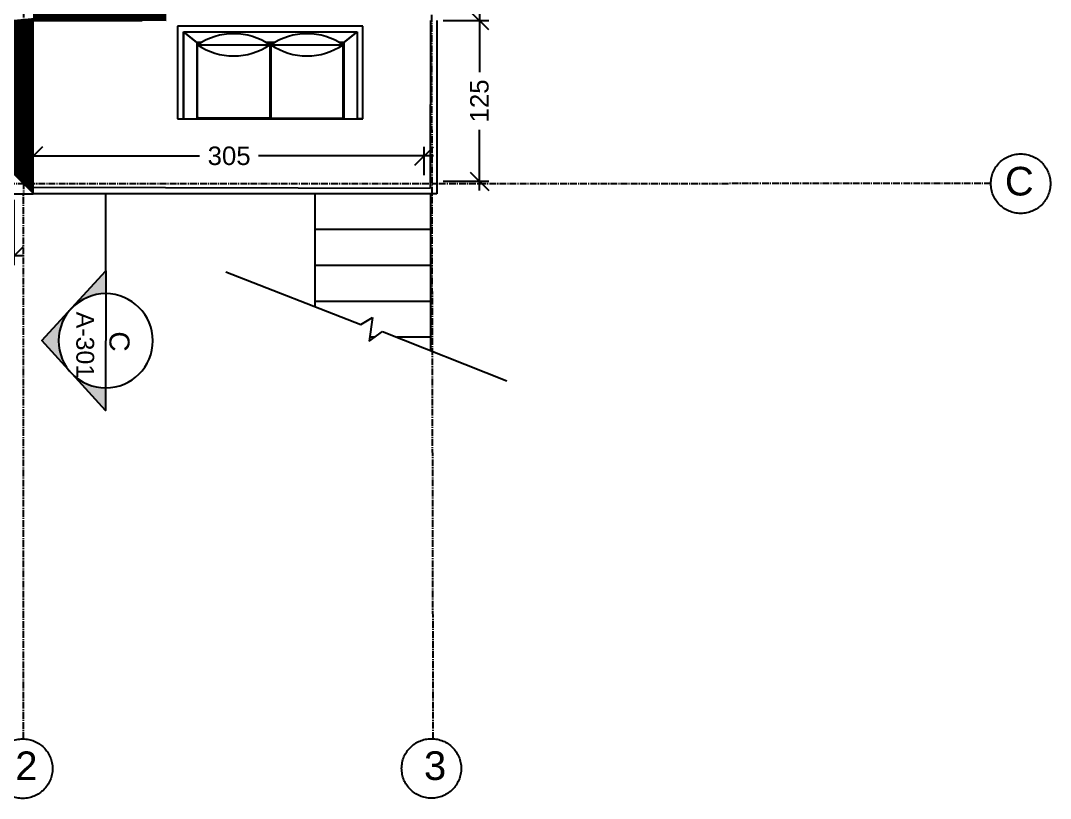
# Model space of a CAD drawing. Header units: inches. Extents: x 1683361338 to 1683364737, y 2652218797 to 2652228464.
# Drawn here: x 1683363934 to 1683364737, y 2652222551 to 2652223157 of the extents above; entities that cross this region are included whole.
import ezdxf

# ---------------------------------------------------------------- set-up
doc = ezdxf.new("R2010")
doc.units = ezdxf.units.IN
doc.header["$MEASUREMENT"] = 0
doc.linetypes.add('CENTER2', pattern=[1.125, 0.75, -0.125, 0.125, -0.125])
doc.linetypes.add('HIDDEN', pattern=[0.375, 0.25, -0.125])
doc.layers.get('DEFPOINTS').update_dxf_attribs({"color": 210})
for name, color, linetype in [('A-ANNO-DIMS', 1, 'Continuous'), ('A-ANNO-SYMB', 3, 'Continuous'), ('A-FLOR-OVHD', 3, 'HIDDEN'), ('A-FURN', 5, 'Continuous'), ('A-WALL-FULL-EXTR', 7, 'Continuous'), ('G-ANNO-NPLT', 210, 'Continuous'), ('PROIETTATO', 2, 'Continuous'), ('scale prospetto', 122, 'Continuous')]:
    doc.layers.add(name, color=color, linetype=linetype)
doc.styles.add('ARIAL', font='Arial.ttf')
doc.styles.get("Standard").update_dxf_attribs({"font": 'Arial.ttf'})
doc.dimstyles.new('TICK_36', dxfattribs={"dimtxt": 3.6, "dimasz": 3.6, "dimexe": 1.8, "dimexo": 1.2, "dimgap": 1.8, "dimtad": 0, "dimdec": 0, "dimzin": 0, "dimdsep": 46, "dimtxsty": 'ARIAL', "dimblk": 'OBLIQUE', "dimcen": 1.8, "dimdle": 1.8, "dimclrd": 256, "dimclrt": 256, "dimadec": 0, "dimazin": 0, "dimtfac": 1, "dimtdec": 0, "dimtmove": 1, "dimatfit": 3, "dimldrblk": 'OPEN90', "dimfxl": 1, "dimtfill": 1, "dimtolj": 1, "dimtzin": 0, "dimarcsym": 0})
pattern_1 = [(45, (821.122209072113, 3.615878105163574), (-2.474873734152916, 2.474873734152916), [])]

# ---------------------------------------------------------------- blocks, each defined once
blk = doc.blocks.new('_Oblique')
at = {"color": 0, "linetype": 'ByBlock', "lineweight": -2}
blk.add_line((-0.5, -0.5), (0.5, 0.5), dxfattribs=at)
blk = doc.blocks.new('*D135')
at = {"layer": 'A-ANNO-DIMS', "color": 0, "lineweight": -2, "ltscale": 5, "transparency": 16777216}
for p, q in [((1683363623.569101, 2652223017.449178), (1683363623.569101, 2652222966.478724)), ((1683363928.569102, 2652223017.449178), (1683363928.569102, 2652222966.478724))]:
    blk.add_line(p, q, dxfattribs=at)
at = {"layer": 'A-ANNO-DIMS', "lineweight": -2, "ltscale": 5, "transparency": 16777216}
for p, q in [((1683363616.369101, 2652222973.678724), (1683363753.05464, 2652222973.678724)), ((1683363935.769102, 2652222973.678724), (1683363799.083562, 2652222973.678724))]:
    blk.add_line(p, q, dxfattribs=at)
at = {"layer": 'DEFPOINTS', "color": 0, "ltscale": 5, "transparency": 16777216}
for p in [(1683363623.569101, 2652223022.249178), (1683363928.569102, 2652223022.249178), (1683363928.569102, 2652222973.678724)]:
    blk.add_point(p, dxfattribs=at)
at = {"layer": 'A-ANNO-DIMS', "lineweight": -2, "ltscale": 5, "transparency": 16777216, "xscale": 14.4, "yscale": 14.4, "zscale": 14.4, "rotation": 180}
blk.add_blockref('_Oblique', (1683363623.569101, 2652222973.678724), dxfattribs=at)
at = {"layer": 'A-ANNO-DIMS', "lineweight": -2, "ltscale": 5, "transparency": 16777216, "xscale": 14.4, "yscale": 14.4, "zscale": 14.4}
blk.add_blockref('_Oblique', (1683363928.569102, 2652222973.678724), dxfattribs=at)
at = {"layer": 'A-ANNO-DIMS', "lineweight": 25, "ltscale": 5, "transparency": 16777216, "insert": (1683363776.069101, 2652222973.678724), "char_height": 14.4, "attachment_point": 5, "style": 'ARIAL', "bg_fill": 3, "box_fill_scale": 1.25, "bg_fill_color": 256, "bg_fill_true_color": 13158600, "bg_fill_transparency": 0}
blk.add_mtext('\\A1;305', dxfattribs=at)
blk = doc.blocks.new('_Open90')
at = {"color": 0, "linetype": 'ByBlock', "lineweight": -2}
for p, q in [((0, 0), (-1, 0)), ((-0.5, 0.5), (0, 0)), ((0, 0), (-0.5, -0.5))]:
    blk.add_line(p, q, dxfattribs=at)
blk = doc.blocks.new('*D136')
at = {"layer": 'A-ANNO-DIMS', "lineweight": -2, "ltscale": 5, "transparency": 16777216}
for p, q in [((1683364291.736423, 2652223164.449179), (1683364291.736423, 2652223116.999563)), ((1683364291.736423, 2652223024.699743), (1683364291.736423, 2652223072.149359))]:
    blk.add_line(p, q, dxfattribs=at)
at = {"layer": 'A-ANNO-DIMS', "color": 0, "lineweight": -2, "ltscale": 5, "transparency": 16777216}
for p, q in [((1683364263.369099, 2652223157.249179), (1683364298.936423, 2652223157.249179)), ((1683364263.369099, 2652223031.899743), (1683364298.936423, 2652223031.899743))]:
    blk.add_line(p, q, dxfattribs=at)
at = {"layer": 'DEFPOINTS', "color": 0, "ltscale": 5, "transparency": 16777216}
for p in [(1683364258.569099, 2652223157.249179), (1683364258.569099, 2652223031.899743), (1683364291.736423, 2652223031.899743)]:
    blk.add_point(p, dxfattribs=at)
at = {"layer": 'A-ANNO-DIMS', "lineweight": -2, "ltscale": 5, "transparency": 16777216, "xscale": 14.4, "yscale": 14.4, "zscale": 14.4}
for p, rotation in [((1683364291.736423, 2652223157.249179), 90), ((1683364291.736423, 2652223031.899743), 270)]:
    blk.add_blockref('_Oblique', p, dxfattribs=dict(at, rotation=rotation))
at = {"layer": 'A-ANNO-DIMS', "lineweight": 25, "ltscale": 5, "transparency": 16777216, "insert": (1683364291.736422, 2652223094.574461), "char_height": 14.4, "attachment_point": 5, "rotation": 90, "style": 'ARIAL', "bg_fill": 3, "box_fill_scale": 1.25, "bg_fill_color": 256, "bg_fill_true_color": 13158600, "bg_fill_transparency": 0}
blk.add_mtext('\\A1;125', dxfattribs=at)
blk = doc.blocks.new('*D159')
at = {"layer": 'A-ANNO-DIMS', "color": 0, "lineweight": -2, "ltscale": 5, "transparency": 16777216}
for p, q in [((1683363943.63371, 2652223036.699744), (1683363943.63371, 2652223058.905448)), ((1683364248.569104, 2652223036.699744), (1683364248.569104, 2652223058.905448))]:
    blk.add_line(p, q, dxfattribs=at)
at = {"layer": 'A-ANNO-DIMS', "lineweight": -2, "ltscale": 5, "transparency": 16777216}
for p, q in [((1683363936.43371, 2652223051.705449), (1683364073.45166, 2652223051.705449)), ((1683364255.769104, 2652223051.705449), (1683364119.480582, 2652223051.705449))]:
    blk.add_line(p, q, dxfattribs=at)
at = {"layer": 'DEFPOINTS', "color": 0, "ltscale": 5, "transparency": 16777216}
for p in [(1683364248.569104, 2652223051.705449), (1683363943.63371, 2652223031.899744), (1683364248.569104, 2652223031.899744)]:
    blk.add_point(p, dxfattribs=at)
at = {"layer": 'A-ANNO-DIMS', "lineweight": -2, "ltscale": 5, "transparency": 16777216, "xscale": 14.4, "yscale": 14.4, "zscale": 14.4, "rotation": 180}
blk.add_blockref('_Oblique', (1683363943.63371, 2652223051.705449), dxfattribs=at)
at = {"layer": 'A-ANNO-DIMS', "lineweight": -2, "ltscale": 5, "transparency": 16777216, "xscale": 14.4, "yscale": 14.4, "zscale": 14.4}
blk.add_blockref('_Oblique', (1683364248.569104, 2652223051.705449), dxfattribs=at)
at = {"layer": 'A-ANNO-DIMS', "lineweight": 25, "ltscale": 5, "transparency": 16777216, "insert": (1683364096.466121, 2652223051.705449), "char_height": 14.4, "attachment_point": 5, "style": 'ARIAL', "bg_fill": 3, "box_fill_scale": 1.25, "bg_fill_color": 256, "bg_fill_true_color": 13158600, "bg_fill_transparency": 0}
blk.add_mtext('\\A1;305', dxfattribs=at)
blk = doc.blocks.new('Sezioni')
h = blk.add_hatch(color=256)
h.dxf.hatch_style = 1
h.paths.add_polyline_path([(52520.79515801464, 47455.14202418259), (52263.98735500657, 47220.85515659248), (52417.57514698891, 47220.85515659248, -0.2105225284432076)])
h.paths.add_polyline_path([(52735.0751469889, 47651.71450398232), (52520.79515801464, 47455.14202418259, -0.3883383269161856), (52949.35513596317, 47455.14202418259)])
h.paths.add_polyline_path([(52949.35513596317, 47455.14202418259, -0.2105225284432096), (53052.57514698891, 47220.85515659248), (53206.16293897123, 47220.85515659248)])
blk.add_lwpolyline([(52263.98735500657, 47220.85515659248), (53206.16293897123, 47220.85515659248), (52735.0751469889, 47651.71450398232)], close=True)
blk.add_circle((52735.07514698891, 47220.85515659248), 317.5)

msp = doc.modelspace()

# ---------------------------------------------------------------- hatches: boundary and pattern name
at = {"layer": 'G-ANNO-NPLT', "ltscale": 11}
h = msp.add_hatch(dxfattribs=at)
h.set_pattern_fill('ANSI31', color=256, scale=28)
h.set_pattern_definition(pattern_1)
h.paths.add_polyline_path([(1683364068.586209, 2652223622.249181), (1683363943.569102, 2652223622.249181), (1683363928.569102, 2652223622.249181), (1683363848.569102, 2652223622.249181), (1683363848.569102, 2652223607.147754), (1683363899.746269, 2652223607.147754), (1683363928.569102, 2652223607.147754), (1683363928.569102, 2652223487.249181), (1683363933.569102, 2652223487.249181), (1683363933.569102, 2652223442.24918), (1683363943.069102, 2652223442.24918), (1683363943.069102, 2652223487.249181), (1683363976.481963, 2652223487.249181), (1683363976.481963, 2652223487.682783), (1683363976.481963, 2652223489.18616), (1683363974.37455, 2652223489.18616), (1683363974.37455, 2652223496.488277), (1683363976.481963, 2652223496.488277), (1683363976.481963, 2652223497.991654), (1683363943.569102, 2652223497.991654), (1683363943.569102, 2652223612.249181), (1683364068.586209, 2652223612.249181)])
h.paths.add_polyline_path([(1683364258.5691, 2652223622.249181), (1683364248.569104, 2652223622.249181), (1683364148.586209, 2652223622.249181), (1683364148.586209, 2652223612.249181), (1683364248.001793, 2652223612.249181), (1683364248.569104, 2652223612.249181), (1683364248.569104, 2652223497.991654), (1683364058.626745, 2652223497.991654), (1683364058.626745, 2652223496.499009), (1683364118.332582, 2652223496.499009), (1683364139.121443, 2652223496.499009), (1683364139.121443, 2652223489.249014), (1683364118.332582, 2652223489.249014), (1683364058.626745, 2652223489.249014), (1683364058.626745, 2652223487.756368), (1683364248.001793, 2652223487.756368), (1683364248.569104, 2652223487.756368), (1683364248.569104, 2652223167.249179), (1683364211.863545, 2652223167.249179), (1683364211.863545, 2652223157.249178), (1683364258.569099, 2652223157.249178)])
h = msp.add_hatch(dxfattribs=at)
h.set_pattern_fill('ANSI31', color=256, scale=28)
h.set_pattern_definition(pattern_1)
h.paths.add_polyline_path([(1683364028.569102, 2652223166.749179), (1683364028.569102, 2652223157.249179), (1683364028.569103, 2652223157.249179), (1683364047.345394, 2652223157.249179), (1683364047.345394, 2652223166.749179)])
h.paths.add_polyline_path([(1683363928.569102, 2652223037.249178), (1683363848.569102, 2652223037.249178), (1683363848.569102, 2652223022.249178), (1683363928.569102, 2652223022.249178), (1683363943.638684, 2652223022.249178), (1683363943.568845, 2652223157.749179), (1683363943.569102, 2652223157.749179), (1683363943.569102, 2652223166.749179), (1683363943.569102, 2652223357.24918), (1683363943.069102, 2652223357.24918), (1683363934.069102, 2652223357.24918), (1683363933.569102, 2652223357.24918), (1683363933.569102, 2652223157.249179), (1683363928.569102, 2652223157.249179)])

# ---------------------------------------------------------------- linework, layer by layer
at = {"layer": 'A-ANNO-SYMB'}
for q in [(1683364000.339539, 2652223022.249178), (1683364000.33954, 2652223022.249178)]:
    msp.add_line((1683364000.33954, 2652222962.057138), q, dxfattribs=at)
at = {"layer": 'A-ANNO-SYMB', "linetype": 'CENTER2', "ltscale": 7}
for centre in [(1683364713.827675, 2652223030.08128), (1683363935.47256, 2652222573.829913), (1683364254.267971, 2652222573.956473)]:
    msp.add_circle(centre, 23.22521116118082, dxfattribs=at)
at = {"layer": 'A-FLOR-OVHD', "linetype": 'Continuous'}
for p, q in [((1683364093.816349, 2652222961.264819), (1683364199.195309, 2652222920.233843)), ((1683364199.195309, 2652222920.233843), (1683364208.281078, 2652222925.685323)), ((1683364208.281078, 2652222925.685323), (1683364205.576098, 2652222907.122634)), ((1683364205.576098, 2652222907.122634), (1683364216.035292, 2652222914.69188)), ((1683364216.035292, 2652222914.69188), (1683364313.12876, 2652222876.328831))]:
    msp.add_line(p, q, dxfattribs=at)
at = {"layer": 'A-FURN', "ltscale": 11}
for p, q in [((1683364200.880599, 2652223152.998782), (1683364056.299768, 2652223152.998782)), ((1683364056.299768, 2652223152.998782), (1683364056.299768, 2652223080.708366)), ((1683364200.880599, 2652223080.708366), (1683364200.880599, 2652223152.998782)), ((1683364071.282965, 2652223140.146945), (1683364060.817919, 2652223148.48063)), ((1683364060.817919, 2652223080.708366), (1683364060.817919, 2652223148.48063)), ((1683364060.817919, 2652223148.48063), (1683364196.362448, 2652223148.48063)), ((1683364185.897506, 2652223140.147353), (1683364196.362448, 2652223148.48063)), ((1683364196.362448, 2652223148.48063), (1683364196.362448, 2652223080.708366)), ((1683364071.282966, 2652223140.146945), (1683364074.72289, 2652223140.146945)), ((1683364071.903125, 2652223138.367621), (1683364128.138492, 2652223138.346833)), ((1683364072.249018, 2652223139.695328), (1683364073.966799, 2652223139.695328)), ((1683364131.880647, 2652223140.147153), (1683364125.284715, 2652223140.15188)), ((1683364127.559444, 2652223139.695328), (1683364126.043805, 2652223139.69784)), ((1683364128.138492, 2652223138.346833), (1683364128.138492, 2652223139.150691)), ((1683364129.096012, 2652223138.388416), (1683364185.331379, 2652223138.367628)), ((1683364129.625081, 2652223139.695328), (1683364131.125587, 2652223139.695328)), ((1683364182.600303, 2652223140.147353), (1683364185.897506, 2652223140.147353)), ((1683364185.897506, 2652223140.147353), (1683364182.600303, 2652223140.147353)), ((1683364183.355703, 2652223139.695328), (1683364184.838707, 2652223139.695328)), ((1683364185.445691, 2652223139.134484), (1683364185.445691, 2652223081.856796)), ((1683364185.897506, 2652223080.708366), (1683364185.897506, 2652223140.147353)), ((1683364196.362448, 2652223080.708366), (1683364200.880599, 2652223080.708366))]:
    msp.add_line(p, q, dxfattribs=at)
at = {"layer": 'A-FURN', "linetype": 'Continuous'}
for p, q in [((1683364056.299768, 2652223152.998782), (1683364056.299768, 2652223080.708366)), ((1683364200.880599, 2652223080.708366), (1683364200.880599, 2652223152.998782)), ((1683364060.817919, 2652223148.48063), (1683364060.817919, 2652223080.708366)), ((1683364060.817919, 2652223148.48063), (1683364196.362448, 2652223148.48063)), ((1683364060.817919, 2652223148.48063), (1683364071.282984, 2652223140.14693)), ((1683364196.362448, 2652223148.48063), (1683364185.897506, 2652223140.147353)), ((1683364196.362448, 2652223148.48063), (1683364196.362448, 2652223080.708366)), ((1683364074.72289, 2652223140.146945), (1683364071.282984, 2652223140.146945)), ((1683364071.282984, 2652223140.14693), (1683364071.282984, 2652223080.708366)), ((1683364071.734799, 2652223081.806108), (1683364071.734799, 2652223139.125061)), ((1683364072.24023, 2652223139.695328), (1683364073.966799, 2652223139.695328)), ((1683364128.590307, 2652223140.147141), (1683364128.138492, 2652223140.147141)), ((1683364128.138492, 2652223138.394948), (1683364128.138492, 2652223139.150691)), ((1683364128.138492, 2652223138.346833), (1683364128.138492, 2652223081.38917)), ((1683364129.042123, 2652223139.13833), (1683364129.042123, 2652223081.289494)), ((1683364129.042123, 2652223138.367621), (1683364185.331388, 2652223138.367621)), ((1683364129.096012, 2652223138.388416), (1683364185.385278, 2652223138.388416)), ((1683364185.445691, 2652223081.856796), (1683364185.445691, 2652223139.134484)), ((1683364185.897506, 2652223140.147353), (1683364185.897506, 2652223080.708366)), ((1683364056.299768, 2652223080.708366), (1683364200.880599, 2652223080.708366)), ((1683364071.282984, 2652223080.708366), (1683364128.590307, 2652223080.708366)), ((1683364127.946729, 2652223081.160181), (1683364072.365139, 2652223081.160181)), ((1683364127.946729, 2652223081.160181), (1683364072.365139, 2652223081.160181)), ((1683364128.590307, 2652223080.708366), (1683364129.042123, 2652223080.708366)), ((1683364129.156426, 2652223081.160181), (1683364184.780976, 2652223081.160181)), ((1683364200.880599, 2652223080.708366), (1683364196.362448, 2652223080.708366))]:
    msp.add_line(p, q, dxfattribs=at)
at = {"layer": 'A-FURN', "ltscale": 11}
for centre, radius, start, end in [((1683364100.00553, 2652223097.027085), 49.98784998019625, 55.75061820760584, 124.2070200681548), ((1683364157.240645, 2652223096.91044), 50.12527169729461, 55.84139302511144, 124.1586069748815), ((1683364072.253682, 2652223139.17415), 0.521199113587781, 90.51271746363552, 185.4043929105184), ((1683364099.993859, 2652223179.824809), 50.12527169729461, 235.841380340782, 304.1586196592109), ((1683364127.562932, 2652223139.118901), 0.5764378456299273, 3.161437297992835, 90.3467028813713), ((1683364129.593793, 2652223139.14451), 0.5517058550341288, 86.7489673684326, 180.6417508277514), ((1683364157.186746, 2652223179.845603), 50.12527169729461, 235.8413930251114, 304.1586069748885), ((1683364184.863752, 2652223139.11355), 0.5823160894551123, 2.06016465713995, 92.46500161090499), ((1683364184.738296, 2652223081.866353), 0.7074605879941438, 273.4586870418921, 359.2259157687197)]:
    msp.add_arc(centre, radius, start, end, dxfattribs=at)
at = {"layer": 'A-FURN', "linetype": 'Continuous'}
for centre, radius, start, end in [((1683364072.253682, 2652223139.17415), 0.5211993315427126, 89.48725084934047, 185.4043792702707), ((1683364127.562932, 2652223139.118901), 0.5764378456299273, 3.161437297992835, 90.3467028813713), ((1683364129.593793, 2652223139.144511), 0.5517051138660392, 86.7489845992472, 180.6418599336432), ((1683364184.863751, 2652223139.11355), 0.5823171368558349, 357.9397623802647, 92.46488717290957), ((1683364072.356261, 2652223081.782044), 0.6219268305612459, 177.782585501839, 270.817915736586), ((1683364127.920496, 2652223081.376939), 0.2183398281759301, 276.9008212181079, 3.211323369811467), ((1683364129.164037, 2652223081.282084), 0.1221397644014079, 176.5217896583667, 266.4271763222338), ((1683364184.738296, 2652223081.866352), 0.707459522273472, 273.4586407077281, 359.2260066874162)]:
    msp.add_arc(centre, radius, start, end, dxfattribs=at)
at = {"layer": 'A-WALL-FULL-EXTR', "linetype": 'Continuous'}
for p, q in [((1683363943.638684, 2652223022.249178), (1683363943.569102, 2652223157.249179)), ((1683363928.569102, 2652223022.249178), (1683363943.569102, 2652223022.249178))]:
    msp.add_line(p, q, dxfattribs=at)
at = {"layer": 'PROIETTATO', "ltscale": 11}
for p, q in [((1683363943.569102, 2652223027.249178), (1683364253.577879, 2652223026.639161)), ((1683364258.569099, 2652223022.249178), (1683363943.569102, 2652223022.249178))]:
    msp.add_line(p, q, dxfattribs=at)
at = {"layer": 'scale prospetto', "linetype": 'Continuous'}
for p, q in [((1683364163.569083, 2652222934.105482), (1683364163.569083, 2652223022.239178)), ((1683364253.569084, 2652223022.239178), (1683364253.569084, 2652222899.861731)), ((1683364253.569084, 2652222994.239178), (1683364163.569083, 2652222994.239178)), ((1683364253.569084, 2652222966.239178), (1683364163.569083, 2652222966.239178)), ((1683364253.569084, 2652222938.239178), (1683364163.569083, 2652222938.239178)), ((1683364209.882542, 2652222910.239178), (1683364206.030245, 2652222910.239178)), ((1683364253.569084, 2652222910.239178), (1683364227.304688, 2652222910.239178))]:
    msp.add_line(p, q, dxfattribs=at)

# ---------------------------------------------------------------- block references
at = {"layer": 'A-ANNO-SYMB', "xscale": -0.1157241476674716, "yscale": 0.1157241476674715, "zscale": 0.1157241476674715, "rotation": 89.83624134980155}
msp.add_blockref('Sezioni', (1683369482.196954, 2652228994.619342), dxfattribs=at)

# ---------------------------------------------------------------- texts
at = {"layer": 'A-ANNO-SYMB'}
for s, height, rotation, p in [('A-301', 13.90607440359355, 270, (1683363977.286484, 2652222930.193825)), ('C', 15.67945690304357, 269.836241350465, (1683364003.143358, 2652222914.894046))]:
    msp.add_text(s, height=height, rotation=rotation, dxfattribs=at).set_placement(p)
at = {"layer": 'A-ANNO-SYMB', "linetype": 'CENTER2', "ltscale": 7, "insert": (1683364723.917805, 2652223020.402362), "char_height": 22.33018580437552, "attachment_point": 9, "rotation": 359.29351285413424}
msp.add_mtext('C', dxfattribs=at)
at = {"layer": 'A-ANNO-SYMB', "linetype": 'CENTER2', "ltscale": 7, "char_height": 22.33018580437553, "attachment_point": 1}
for s, insert in [('{\\fArial|b0|i0|c0|p34;2}', (1683363929.651313, 2652222587.201457)), ('{\\fArial|b0|i0|c0|p34;3}', (1683364248.446724, 2652222587.328017))]:
    msp.add_mtext(s, dxfattribs=dict(at, insert=insert))

# ---------------------------------------------------------------- next in the draw order: dimensions: what is measured, and where the dimension line sits
at = {"layer": 'A-ANNO-DIMS', "lineweight": 25, "ltscale": 5}
dim = msp.add_linear_dim(base=(1683364291.736423, 2652223031.899743), p1=(1683364258.569099, 2652223157.249179), p2=(1683364258.569099, 2652223031.899743), angle=90, text='125', dimstyle='TICK_36', override={"dimscale": 4}, dxfattribs=at)
dim.commit()
dim.dimension.update_dxf_attribs({"geometry": '*D136', "text_midpoint": (1683364291.736422, 2652223094.574461)})
dim = msp.add_linear_dim(base=(1683363928.569102, 2652222973.678724), p1=(1683363623.569101, 2652223022.249178), p2=(1683363928.569102, 2652223022.249178), text='305', dimstyle='TICK_36', override={"dimscale": 4}, dxfattribs=at)
dim.commit()
dim.dimension.update_dxf_attribs({"geometry": '*D135', "text_midpoint": (1683363776.069101, 2652222973.678724)})

# ---------------------------------------------------------------- next in the draw order: linework, layer by layer
at = {"layer": 'A-ANNO-SYMB', "linetype": 'CENTER2', "ltscale": 7}
msp.add_line((1683363936.194128, 2652222597.043912), (1683363936.069102, 2652223022.249178), dxfattribs=at)

# ---------------------------------------------------------------- next in the draw order: dimensions: what is measured, and where the dimension line sits
at = {"layer": 'A-ANNO-DIMS', "lineweight": 25, "ltscale": 5}
dim = msp.add_linear_dim(base=(1683364248.569104, 2652223051.705449), p1=(1683363943.63371, 2652223031.899744), p2=(1683364248.569104, 2652223031.899744), text='305', dimstyle='TICK_36', override={"dimscale": 4}, dxfattribs=at)
dim.commit()
dim.dimension.update_dxf_attribs({"geometry": '*D159', "text_midpoint": (1683364096.466121, 2652223051.705449), "dimtype": 160})

# ---------------------------------------------------------------- next in the draw order: linework, layer by layer
at = {"layer": 'A-ANNO-SYMB', "linetype": 'CENTER2', "ltscale": 7}
for p, q in [((1683363936.194125, 2652224054.68621), (1683363936.194125, 2652223022.249178)), ((1683364255.694109, 2652222597.137857), (1683364253.569093, 2652223622.249186)), ((1683363176.03575, 2652223030.080359), (1683364258.569099, 2652223030.080359)), ((1683364690.602464, 2652223030.080363), (1683364258.069113, 2652223030.046196))]:
    msp.add_line(p, q, dxfattribs=at)
at = {"layer": 'PROIETTATO', "ltscale": 11}
msp.add_line((1683364253.58177, 2652223026.639153), (1683364253.819099, 2652223157.249178), dxfattribs=at)
at = {"layer": 'PROIETTATO', "linetype": 'ByBlock', "ltscale": 11}
msp.add_line((1683364258.569099, 2652223157.249178), (1683364258.569099, 2652223022.249178), dxfattribs=at)

doc.saveas('drawing.dxf')
